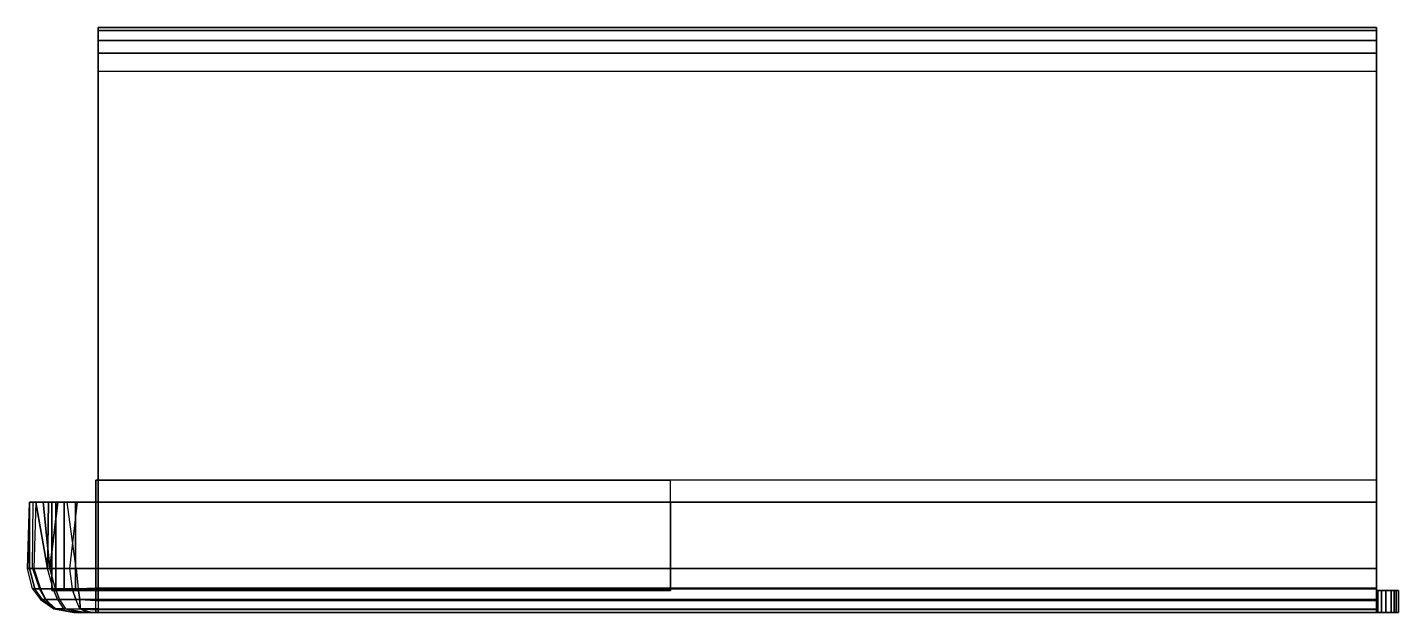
# Model space of a CAD drawing. Header units: inches. Extents: x 0 to 606, y -17 to 8.
# Drawn here: x 0.4 to 59, y -16.5 to 8.5 of the extents above.
import ezdxf

# ---------------------------------------------------------------- set-up
doc = ezdxf.new("R2010")
doc.units = ezdxf.units.IN
doc.header["$MEASUREMENT"] = 0
doc.layers.add('1', color=7, linetype='CONTINUOUS')

msp = doc.modelspace()

# ---------------------------------------------------------------- linework, layer by layer
at = {"layer": '1'}
for points in [[(3.454, 8.48, -57.878), (58.038, 8.48, -57.878), (58.038, -10.86, -57.878), (3.454, -10.86, -57.878)], [(3.454, 8.48, 117.236), (58.038, 8.48, 117.236), (58.038, 8.48, -57.878), (3.454, 8.48, -57.878)], [(3.454, 8.48, 117.236), (3.454, 7.537, 118.179), (3.454, 7.537, -57.878), (3.454, 8.48, -57.878)], [(3.454, 8.352, 117.92), (3.454, 8.352, 117.92), (3.454, 8.48, 117.236), (3.454, 7.927, 118.57)], [(58.038, 8.352, 117.92), (3.454, 8.352, 117.92), (3.454, 8.48, 117.236), (58.038, 8.48, 117.236)], [(3.454, 8.48, 117.236), (3.454, 8.48, 117.236), (3.454, 7.927, 118.57), (3.454, 6.593, 119.122)], [(58.038, 7.927, 118.57), (3.454, 7.927, 118.57), (3.454, 8.352, 117.92), (58.038, 8.352, 117.92)], [(58.038, 8.48, 117.236), (58.038, 7.537, 118.179), (58.038, 7.537, -57.878), (58.038, 8.48, -57.878)], [(58.038, 6.593, 119.122), (58.038, 7.927, 118.57), (58.038, 8.48, 117.236), (58.038, 7.537, 118.179)], [(58.038, 8.352, 117.92), (58.038, 8.352, 117.92), (58.038, 8.48, 117.236), (58.038, 7.927, 118.57)], [(58.038, 8.48, 117.236), (58.038, 7.537, 118.179), (58.038, 7.537, -57.878), (58.038, 8.48, -57.878)], [(58.038, 6.593, 119.122), (58.038, 6.593, 119.122), (58.038, 7.927, 118.57), (58.038, 8.48, 117.236)], [(3.454, 7.373, 118.954), (3.454, 7.373, 118.954), (3.454, 7.927, 118.57), (3.454, 6.593, 119.122)], [(58.038, 7.373, 118.954), (3.454, 7.373, 118.954), (3.454, 7.927, 118.57), (58.038, 7.927, 118.57)], [(58.038, 7.373, 118.954), (58.038, 7.373, 118.954), (58.038, 7.927, 118.57), (58.038, 6.593, 119.122)], [(3.454, 7.537, 118.179), (3.454, -15.577, 118.179), (3.454, -15.577, -56.792), (3.454, 7.537, -56.792)], [(3.454, 7.537, -56.792), (3.454, 7.537, -57.878), (3.454, -10.86, -57.878), (3.454, -10.86, -56.792)], [(3.454, 6.593, 119.122), (3.454, 7.537, 118.179), (3.454, -11.803, 118.179), (3.454, -11.803, 119.122)], [(58.038, 6.593, 119.122), (3.454, 6.593, 119.122), (3.454, 7.373, 118.954), (58.038, 7.373, 118.954)], [(58.038, 7.537, -56.792), (58.038, -15.577, -56.792), (58.038, -15.577, 118.179), (58.038, 7.537, 118.179)], [(58.038, 7.537, -56.792), (58.038, 7.537, -57.878), (58.038, -14.633, -57.878), (58.038, -15.577, -56.792)], [(58.038, -15.577, 118.179), (58.038, -14.633, 119.122), (58.038, 6.593, 119.122), (58.038, 7.537, 118.179)], [(58.038, -11.803, 119.122), (58.038, 6.593, 119.122), (3.454, 6.593, 119.122), (3.454, -11.803, 119.122)], [(58.038, -10.86, -57.878), (3.36, -10.86, -57.878), (3.36, -14.633, -57.878), (58.038, -14.633, -57.878)], [(3.36, -10.86, -57.878), (3.36, -10.86, -56.792), (27.888, -10.86, -56.792), (27.888, -10.86, -57.878)], [(3.36, -10.86, -56.792), (3.36, -15.577, -56.792), (27.888, -15.577, -56.792), (27.888, -10.86, -56.792)], [(3.36, -11.803, -57.878), (3.36, -10.86, -57.878), (3.36, -10.86, -56.792), (3.36, -11.803, -56.792)], [(0.53, -11.803, -55.047), (0.795, -11.803, -56.244), (0.706, -14.633, -56.181), (0.435, -14.633, -54.953)], [(0.53, -14.633, 116.198), (0.53, -11.803, 116.198), (0.53, -11.803, -55.047), (0.435, -14.633, -54.953)], [(1.473, -11.803, -54.906), (0.53, -11.803, -55.047), (0.795, -11.803, -56.244), (1.653, -11.803, -55.709)], [(1.473, -11.803, 116.292), (0.53, -11.803, 116.198), (0.53, -11.803, -55.047), (1.473, -11.803, -54.906)], [(0.683, -11.803, 117.134), (1.653, -11.803, 117.096), (1.473, -11.803, 116.292), (0.53, -11.803, 116.198)], [(0.683, -11.803, 117.134), (0.53, -11.803, 116.198), (0.53, -14.633, 116.198), (0.653, -14.633, 117.04)], [(0.653, -14.633, 117.04), (0.683, -11.803, 117.134), (1.102, -11.803, 117.935), (1.386, -14.633, 118.266)], [(1.653, -11.803, 117.096), (2.005, -11.803, 117.605), (1.102, -11.803, 117.935), (0.683, -11.803, 117.134)], [(0.706, -14.633, -56.181), (1.292, -14.633, -57.021), (0.795, -11.803, -56.244)], [(1.653, -11.803, -55.709), (0.795, -11.803, -56.244), (1.335, -11.803, -57.025), (2.005, -11.803, -56.218)], [(1.292, -14.633, -57.021), (1.292, -14.633, -57.021), (1.335, -11.803, -57.025), (0.795, -11.803, -56.244)], [(1.728, -11.803, 118.559), (2.49, -11.803, 117.967), (2.005, -11.803, 117.605), (1.102, -11.803, 117.935)], [(1.386, -14.633, 118.266), (1.386, -14.633, 118.266), (1.102, -11.803, 117.935), (1.728, -11.803, 118.559)], [(2.517, -14.633, -57.754), (2.13, -11.803, -57.596), (1.335, -11.803, -57.025), (1.292, -14.633, -57.021)], [(2.005, -11.803, -56.218), (1.335, -11.803, -57.025), (2.13, -11.803, -57.596), (2.49, -11.803, -56.58)], [(2.226, -14.633, 118.852), (1.386, -14.633, 118.266), (1.728, -11.803, 118.559), (2.554, -11.803, 118.98)], [(1.473, -11.803, -54.906), (1.473, -15.577, -54.906), (1.653, -15.577, -55.709), (1.653, -11.803, -55.709)], [(1.473, -11.803, 116.292), (1.473, -15.577, 116.292), (1.473, -15.577, -54.906), (1.473, -11.803, -54.906)], [(1.473, -15.577, 116.292), (1.473, -11.803, 116.292), (1.653, -11.803, 117.096), (1.653, -15.577, 117.096)], [(27.888, -11.803, 116.292), (27.888, -11.803, 118.179), (3.36, -11.803, 118.179), (1.473, -11.803, 116.292)], [(3.36, -11.803, 118.179), (2.005, -11.803, 117.605), (1.653, -11.803, 117.096), (1.473, -11.803, 116.292)], [(1.473, -11.803, -54.906), (27.888, -11.803, -54.906), (27.888, -11.803, 116.292), (1.473, -11.803, 116.292)], [(27.888, -11.803, -54.906), (27.888, -11.803, -56.792), (3.36, -11.803, -56.792), (1.473, -11.803, -54.906)], [(1.473, -11.803, -54.906), (2.005, -11.803, -56.218), (2.49, -11.803, -56.58), (3.36, -11.803, -56.792)], [(2.005, -11.803, -56.218), (2.005, -11.803, -56.218), (1.653, -11.803, -55.709), (1.473, -11.803, -54.906)], [(1.653, -11.803, -55.709), (1.653, -15.577, -55.709), (2.005, -15.577, -56.218), (2.005, -11.803, -56.218)], [(1.653, -15.577, 117.096), (1.653, -11.803, 117.096), (2.005, -11.803, 117.605), (2.005, -15.577, 117.605)], [(1.728, -11.803, 118.559), (2.554, -11.803, 118.98), (2.49, -11.803, 117.967)], [(2.005, -11.803, -56.218), (2.005, -15.577, -56.218), (2.49, -15.577, -56.58), (2.49, -11.803, -56.58)], [(2.005, -15.577, 117.605), (2.005, -11.803, 117.605), (2.49, -11.803, 117.967), (2.49, -15.577, 117.967)], [(3.36, -11.803, 118.179), (3.36, -11.803, 118.179), (2.49, -11.803, 117.967), (2.005, -11.803, 117.605)], [(2.49, -11.803, -56.58), (2.13, -11.803, -57.596), (3.36, -11.803, -57.878), (3.36, -11.803, -56.792)], [(2.13, -11.803, -57.596), (3.36, -11.803, -57.878), (3.36, -14.633, -57.878), (2.517, -14.633, -57.754)], [(3.454, -11.803, 119.122), (2.554, -11.803, 118.98), (2.226, -14.633, 118.852), (3.454, -14.633, 119.122)], [(3.36, -11.803, -56.792), (2.49, -11.803, -56.58), (2.49, -15.577, -56.58), (3.36, -15.577, -56.792)], [(3.36, -15.577, 118.179), (2.49, -15.577, 117.967), (2.49, -11.803, 117.967), (3.36, -11.803, 118.179)], [(2.49, -11.803, 117.967), (3.36, -11.803, 118.179), (3.454, -11.803, 119.122), (2.554, -11.803, 118.98)], [(3.36, -15.577, 118.179), (3.36, -11.803, 118.179), (27.888, -11.803, 118.179), (27.888, -15.577, 118.179)], [(27.888, -11.803, 119.122), (27.888, -11.803, 118.179), (3.36, -11.803, 118.179), (3.454, -11.803, 119.122)], [(58.038, -11.803, 119.122), (3.454, -11.803, 119.122), (3.454, -14.633, 119.122), (58.038, -14.633, 119.122)], [(0.646, -15.501, -54.953), (0.435, -14.633, -54.953), (0.706, -14.633, -56.181), (0.999, -15.501, -56.058)], [(0.646, -15.501, -54.953), (0.435, -14.633, -54.953), (0.53, -14.633, 116.198), (0.745, -15.509, 116.198)], [(0.745, -15.509, 116.198), (0.53, -14.633, 116.198), (0.653, -14.633, 117.04), (0.946, -15.501, 116.958)], [(1.636, -15.501, 118.023), (1.386, -14.633, 118.266), (0.653, -14.633, 117.04), (0.946, -15.501, 116.958)], [(1.535, -15.501, -56.771), (1.292, -14.633, -57.021), (0.706, -14.633, -56.181), (0.999, -15.501, -56.058)], [(1.535, -15.501, -56.771), (1.292, -14.633, -57.021), (2.517, -14.633, -57.754), (2.6, -15.501, -57.461)], [(1.636, -15.501, 118.023), (1.386, -14.633, 118.266), (2.226, -14.633, 118.852), (2.349, -15.501, 118.558)], [(3.454, -15.501, 118.911), (3.454, -14.633, 119.122), (2.226, -14.633, 118.852), (2.349, -15.501, 118.558)], [(3.36, -15.47, -57.682), (3.36, -14.633, -57.878), (2.517, -14.633, -57.754), (2.6, -15.501, -57.461)], [(3.36, -15.47, -57.682), (3.36, -14.633, -57.878), (58.038, -14.633, -57.878), (58.038, -15.47, -57.682)], [(3.454, -14.633, 119.122), (3.454, -15.501, 118.911), (58.038, -15.501, 118.911), (58.038, -14.633, 119.122)], [(58.038, -15.967, 118.57), (58.038, -16.52, 117.236), (58.038, -15.577, 118.179), (58.038, -14.633, 119.122)], [(58.038, -15.501, 118.911), (58.038, -15.501, 118.911), (58.038, -15.967, 118.57), (58.038, -14.633, 119.122)], [(58.038, -14.633, -57.878), (58.038, -14.633, -57.878), (58.038, -15.047, -57.781), (58.038, -15.261, -57.156)], [(58.038, -15.261, -57.156), (58.038, -15.047, -57.781), (58.038, -15.47, -57.682), (58.038, -15.261, -57.156)], [(0.988, -15.967, -54.953), (1.225, -15.967, -55.903), (0.999, -15.501, -56.058), (0.646, -15.501, -54.953)], [(1.082, -15.967, 116.198), (0.745, -15.509, 116.198), (0.646, -15.501, -54.953), (0.988, -15.967, -54.953)], [(1.082, -15.967, 116.198), (0.745, -15.509, 116.198), (0.946, -15.501, 116.958), (1.214, -15.967, 116.89)], [(1.214, -15.967, 116.89), (0.946, -15.501, 116.958), (1.636, -15.501, 118.023), (1.809, -15.967, 117.843)], [(1.715, -15.967, -56.598), (1.535, -15.501, -56.771), (0.999, -15.501, -56.058), (1.225, -15.967, -55.903)], [(2.026, -15.577, 117.626), (2.49, -15.577, 117.967), (3.36, -15.577, 118.179), (1.473, -15.577, 116.292)], [(1.473, -15.577, 116.292), (1.473, -15.577, 116.292), (1.653, -15.577, 117.096), (2.026, -15.577, 117.626)], [(27.888, -15.577, 118.179), (27.888, -15.577, 116.292), (1.473, -15.577, 116.292), (3.36, -15.577, 118.179)], [(27.888, -15.577, -54.906), (1.473, -15.577, -54.906), (1.473, -15.577, 116.292), (27.888, -15.577, 116.292)], [(1.473, -15.577, -54.906), (1.653, -15.577, -55.709), (2.026, -15.577, -56.24), (3.36, -15.577, -54.906)], [(2.667, -15.967, -57.193), (2.6, -15.501, -57.461), (1.535, -15.501, -56.771), (1.715, -15.967, -56.598)], [(1.809, -15.967, 117.843), (1.636, -15.501, 118.023), (2.349, -15.501, 118.558), (2.504, -15.967, 118.333)], [(3.36, -15.577, -54.906), (2.026, -15.577, -56.24), (2.49, -15.577, -56.58), (3.36, -15.577, -56.792)], [(3.454, -15.967, 118.57), (2.504, -15.967, 118.333), (2.349, -15.501, 118.558), (3.454, -15.501, 118.911)], [(3.36, -16.003, -57.288), (3.36, -15.47, -57.682), (2.6, -15.501, -57.461), (2.667, -15.967, -57.193)], [(58.038, -16.003, -57.288), (58.038, -15.47, -57.682), (3.36, -15.47, -57.682), (3.36, -16.003, -57.288)], [(27.888, -15.577, -56.792), (27.888, -15.577, -54.906), (3.36, -15.577, -54.906), (3.36, -15.577, -56.792)], [(58.038, -15.501, 118.911), (58.038, -15.967, 118.57), (3.454, -15.967, 118.57), (3.454, -15.501, 118.911)], [(58.038, -15.261, -57.156), (58.038, -15.47, -57.682), (58.038, -15.47, -57.682), (58.038, -15.577, -56.792)], [(58.038, -15.577, -56.792), (58.038, -15.47, -57.682), (58.038, -16.003, -57.288), (58.038, -15.577, -56.792)], [(58.038, -15.577, 117.236), (58.038, -15.577, 117.236), (58.038, -16.52, 117.236), (58.038, -15.577, 118.179)], [(58.098, -15.577, 116.904), (58.098, -16.52, 116.904), (58.038, -16.52, 117.236), (58.038, -15.577, 117.236)], [(58.098, -16.52, -55.659), (58.098, -15.577, -55.659), (58.038, -15.577, -55.991), (58.038, -16.52, -55.991)], [(58.038, -15.577, -56.792), (58.038, -16.402, -56.646), (58.038, -16.52, -55.991), (58.038, -15.577, -55.991)], [(58.038, -16.003, -57.288), (58.038, -16.402, -56.646), (58.038, -15.989, -56.719), (58.038, -15.577, -56.792)], [(58.877, -15.577, 116.198), (58.877, -15.577, 116.198), (58.038, -15.577, 115.901), (58.982, -15.577, 115.901)], [(58.038, -15.577, 115.901), (58.667, -15.577, 116.346), (58.796, -15.577, 116.277), (58.877, -15.577, 116.198)], [(58.038, -15.577, 115.901), (58.248, -15.577, 116.642), (58.443, -15.577, 116.461), (58.667, -15.577, 116.346)], [(58.038, -15.577, 115.901), (58.038, -15.577, 117.236), (58.098, -15.577, 116.904), (58.248, -15.577, 116.642)], [(58.038, -15.577, -54.657), (58.982, -15.577, -54.657), (58.982, -15.577, 115.901), (58.038, -15.577, 115.901)], [(58.796, -15.577, -55.032), (58.877, -15.577, -54.953), (58.982, -15.577, -54.657), (58.038, -15.577, -54.657)], [(58.443, -15.577, -55.216), (58.667, -15.577, -55.101), (58.796, -15.577, -55.032), (58.038, -15.577, -54.657)], [(58.098, -15.577, -55.659), (58.248, -15.577, -55.398), (58.443, -15.577, -55.216), (58.038, -15.577, -54.657)], [(58.038, -15.577, -55.991), (58.038, -15.577, -55.991), (58.098, -15.577, -55.659), (58.038, -15.577, -54.657)], [(58.248, -15.577, 116.642), (58.248, -16.52, 116.642), (58.098, -16.52, 116.904), (58.098, -15.577, 116.904)], [(58.248, -16.52, -55.398), (58.248, -15.577, -55.398), (58.098, -15.577, -55.659), (58.098, -16.52, -55.659)], [(58.443, -15.577, 116.461), (58.443, -16.52, 116.461), (58.248, -16.52, 116.642), (58.248, -15.577, 116.642)], [(58.443, -16.52, -55.216), (58.443, -15.577, -55.216), (58.248, -15.577, -55.398), (58.248, -16.52, -55.398)], [(58.667, -15.577, 116.346), (58.667, -16.52, 116.346), (58.443, -16.52, 116.461), (58.443, -15.577, 116.461)], [(58.667, -16.52, -55.101), (58.667, -15.577, -55.101), (58.443, -15.577, -55.216), (58.443, -16.52, -55.216)], [(58.796, -15.577, 116.277), (58.796, -16.52, 116.277), (58.667, -16.52, 116.346), (58.667, -15.577, 116.346)], [(58.796, -16.52, -55.032), (58.796, -15.577, -55.032), (58.667, -15.577, -55.101), (58.667, -16.52, -55.101)], [(58.877, -15.577, 116.198), (58.877, -16.52, 116.198), (58.796, -16.52, 116.277), (58.796, -15.577, 116.277)], [(58.877, -16.52, -54.953), (58.877, -15.577, -54.953), (58.796, -15.577, -55.032), (58.796, -16.52, -55.032)], [(58.877, -15.577, 116.198), (58.982, -15.577, 115.901), (58.982, -16.52, 115.901), (58.877, -16.52, 116.198)], [(58.877, -16.52, -54.953), (58.982, -16.52, -54.657), (58.982, -15.577, -54.657), (58.877, -15.577, -54.953)], [(58.982, -15.577, -54.657), (58.982, -16.52, -54.657), (58.982, -16.52, 115.901), (58.982, -15.577, 115.901)], [(1.562, -16.36, -54.953), (1.601, -16.36, -55.735), (1.225, -15.967, -55.903), (0.988, -15.967, -54.953)], [(0.988, -15.967, -54.953), (1.562, -16.36, -54.953), (1.624, -16.345, 116.198), (1.082, -15.967, 116.198)], [(1.624, -16.345, 116.198), (1.082, -15.967, 116.198), (1.214, -15.967, 116.89), (1.645, -16.36, 116.876)], [(2.057, -16.36, 117.587), (1.645, -16.36, 116.876), (1.214, -15.967, 116.89), (1.809, -15.967, 117.843)], [(1.225, -15.967, -55.903), (1.715, -15.967, -56.598), (1.971, -16.36, -56.35), (1.601, -16.36, -55.735)], [(2.416, -16.52, 116.198), (1.624, -16.345, 116.198), (1.562, -16.36, -54.953), (2.416, -16.52, -55.047)], [(2.416, -16.52, -55.047), (2.487, -16.52, -55.405), (1.601, -16.36, -55.735), (1.562, -16.36, -54.953)], [(1.971, -16.36, -56.35), (1.601, -16.36, -55.735), (2.487, -16.52, -55.405), (2.693, -16.52, -55.715)], [(2.416, -16.52, 116.198), (1.624, -16.345, 116.198), (1.645, -16.36, 116.876), (2.595, -16.52, 116.779)], [(1.645, -16.36, 116.876), (2.595, -16.52, 116.779), (2.884, -16.52, 117.065), (2.057, -16.36, 117.587)], [(1.971, -16.36, -56.35), (2.681, -16.36, -56.762), (2.667, -15.967, -57.193), (1.715, -15.967, -56.598)], [(2.504, -15.967, 118.333), (1.809, -15.967, 117.843), (2.057, -16.36, 117.587), (2.672, -16.36, 117.956)], [(2.681, -16.36, -56.762), (2.984, -16.52, -55.913), (2.693, -16.52, -55.715), (1.971, -16.36, -56.35)], [(2.057, -16.36, 117.587), (2.672, -16.36, 117.956), (3.167, -16.52, 117.195), (2.884, -16.52, 117.065)], [(3.454, -16.36, 117.995), (2.672, -16.36, 117.956), (2.504, -15.967, 118.333), (3.454, -15.967, 118.57)], [(3.36, -16.402, -56.646), (3.36, -16.003, -57.288), (2.667, -15.967, -57.193), (2.681, -16.36, -56.762)], [(3.454, -16.52, 117.236), (3.167, -16.52, 117.195), (2.672, -16.36, 117.956), (3.454, -16.36, 117.995)], [(3.36, -16.52, -55.991), (3.36, -16.402, -56.646), (2.681, -16.36, -56.762), (2.984, -16.52, -55.913)], [(3.36, -16.402, -56.646), (3.36, -16.003, -57.288), (58.038, -16.003, -57.288), (58.038, -16.402, -56.646)], [(3.454, -15.967, 118.57), (3.454, -16.36, 117.995), (58.038, -16.36, 117.995), (58.038, -15.967, 118.57)], [(58.038, -16.36, 117.995), (58.038, -16.52, 117.236), (3.454, -16.52, 117.236), (3.454, -16.36, 117.995)], [(58.038, -16.36, 117.995), (58.038, -16.36, 117.995), (58.038, -16.52, 117.236), (58.038, -15.967, 118.57)], [(2.72, -16.52, 116.932), (2.72, -16.52, 116.932), (2.416, -16.52, 116.198), (3.454, -16.52, 117.236)], [(2.493, -16.52, 116.59), (2.493, -16.52, 116.59), (2.416, -16.52, 116.198), (2.72, -16.52, 116.932)], [(3.454, -16.52, 117.236), (2.416, -16.52, 116.198), (57.781, -16.52, 116.198), (58.038, -16.52, 117.236)], [(2.416, -16.52, 116.198), (2.416, -16.52, 115.901), (58.982, -16.52, 115.901), (58.877, -16.52, 116.198)], [(58.982, -16.52, -54.657), (2.416, -16.52, -55.047), (2.416, -16.52, 115.901), (58.982, -16.52, 115.901)], [(3.352, -16.52, -55.04), (3.36, -16.52, -55.991), (2.693, -16.52, -55.715), (2.416, -16.52, -55.047)], [(2.487, -16.52, -55.405), (2.487, -16.52, -55.405), (2.693, -16.52, -55.715), (2.416, -16.52, -55.047)], [(2.984, -16.52, -55.913), (2.984, -16.52, -55.913), (2.693, -16.52, -55.715), (3.36, -16.52, -55.991)], [(3.037, -16.52, 117.148), (3.037, -16.52, 117.148), (3.454, -16.52, 117.236), (2.72, -16.52, 116.932)], [(58.028, -16.52, -54.664), (3.352, -16.52, -55.04), (3.36, -16.52, -55.991), (58.038, -16.52, -55.991)], [(58.038, -16.52, -55.991), (58.038, -16.402, -56.646), (3.36, -16.402, -56.646), (3.36, -16.52, -55.991)], [(57.781, -16.52, 116.198), (58.248, -16.52, 116.642), (58.098, -16.52, 116.904), (58.038, -16.52, 117.236)], [(57.781, -16.52, 116.198), (58.667, -16.52, 116.346), (58.443, -16.52, 116.461), (58.248, -16.52, 116.642)], [(58.877, -16.52, 116.198), (58.796, -16.52, 116.277), (58.667, -16.52, 116.346), (57.781, -16.52, 116.198)], [(58.028, -16.52, -54.664), (58.038, -16.52, -55.991), (58.098, -16.52, -55.659), (58.071, -16.52, -54.664)], [(58.071, -16.52, -54.664), (58.098, -16.52, -55.659), (58.248, -16.52, -55.398), (58.18, -16.52, -54.663)], [(58.18, -16.52, -54.663), (58.248, -16.52, -55.398), (58.443, -16.52, -55.216), (58.4, -16.52, -54.661)], [(58.4, -16.52, -54.661), (58.443, -16.52, -55.216), (58.667, -16.52, -55.101), (58.664, -16.52, -54.659)], [(58.664, -16.52, -54.659), (58.796, -16.52, -55.032), (58.877, -16.52, -54.953), (58.982, -16.52, -54.657)], [(58.664, -16.52, -54.659), (58.664, -16.52, -54.659), (58.796, -16.52, -55.032), (58.667, -16.52, -55.101)]]:
    msp.add_3dface(points, dxfattribs=at)

doc.saveas('drawing.dxf')
